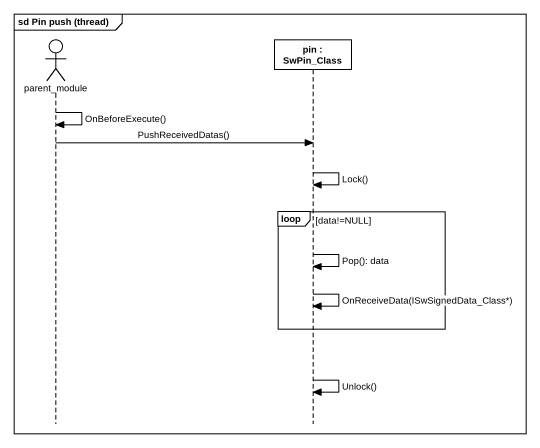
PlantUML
@startuml
mainframe sd Pin push (thread)
hide footbox
actor parent_module
participant "pin : SwPin_Class" as pin

parent_module -> parent_module : OnBeforeExecute()
parent_module -> pin : PushReceivedDatas()
pin -> pin : Lock()
loop data!=NULL
  pin -> pin : Pop(): data
  pin -> pin : OnReceiveData(ISwSignedData_Class*)
end
pin -> pin : Unlock()
@enduml
